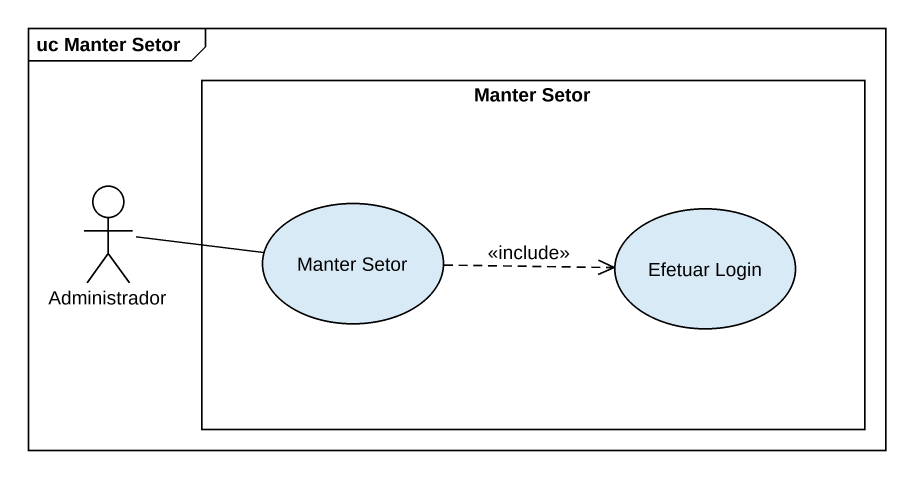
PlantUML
@startuml
mainframe uc Manter Setor
rectangle "Manter Setor" as Manter_Setor {
  usecase "Manter Setor" as Manter_Setor_2
  usecase "Efetuar Login" as Efetuar_Login
}
actor Administrador
Administrador -right- Manter_Setor_2
Manter_Setor_2 .right.> Efetuar_Login : <<include>>
@enduml
